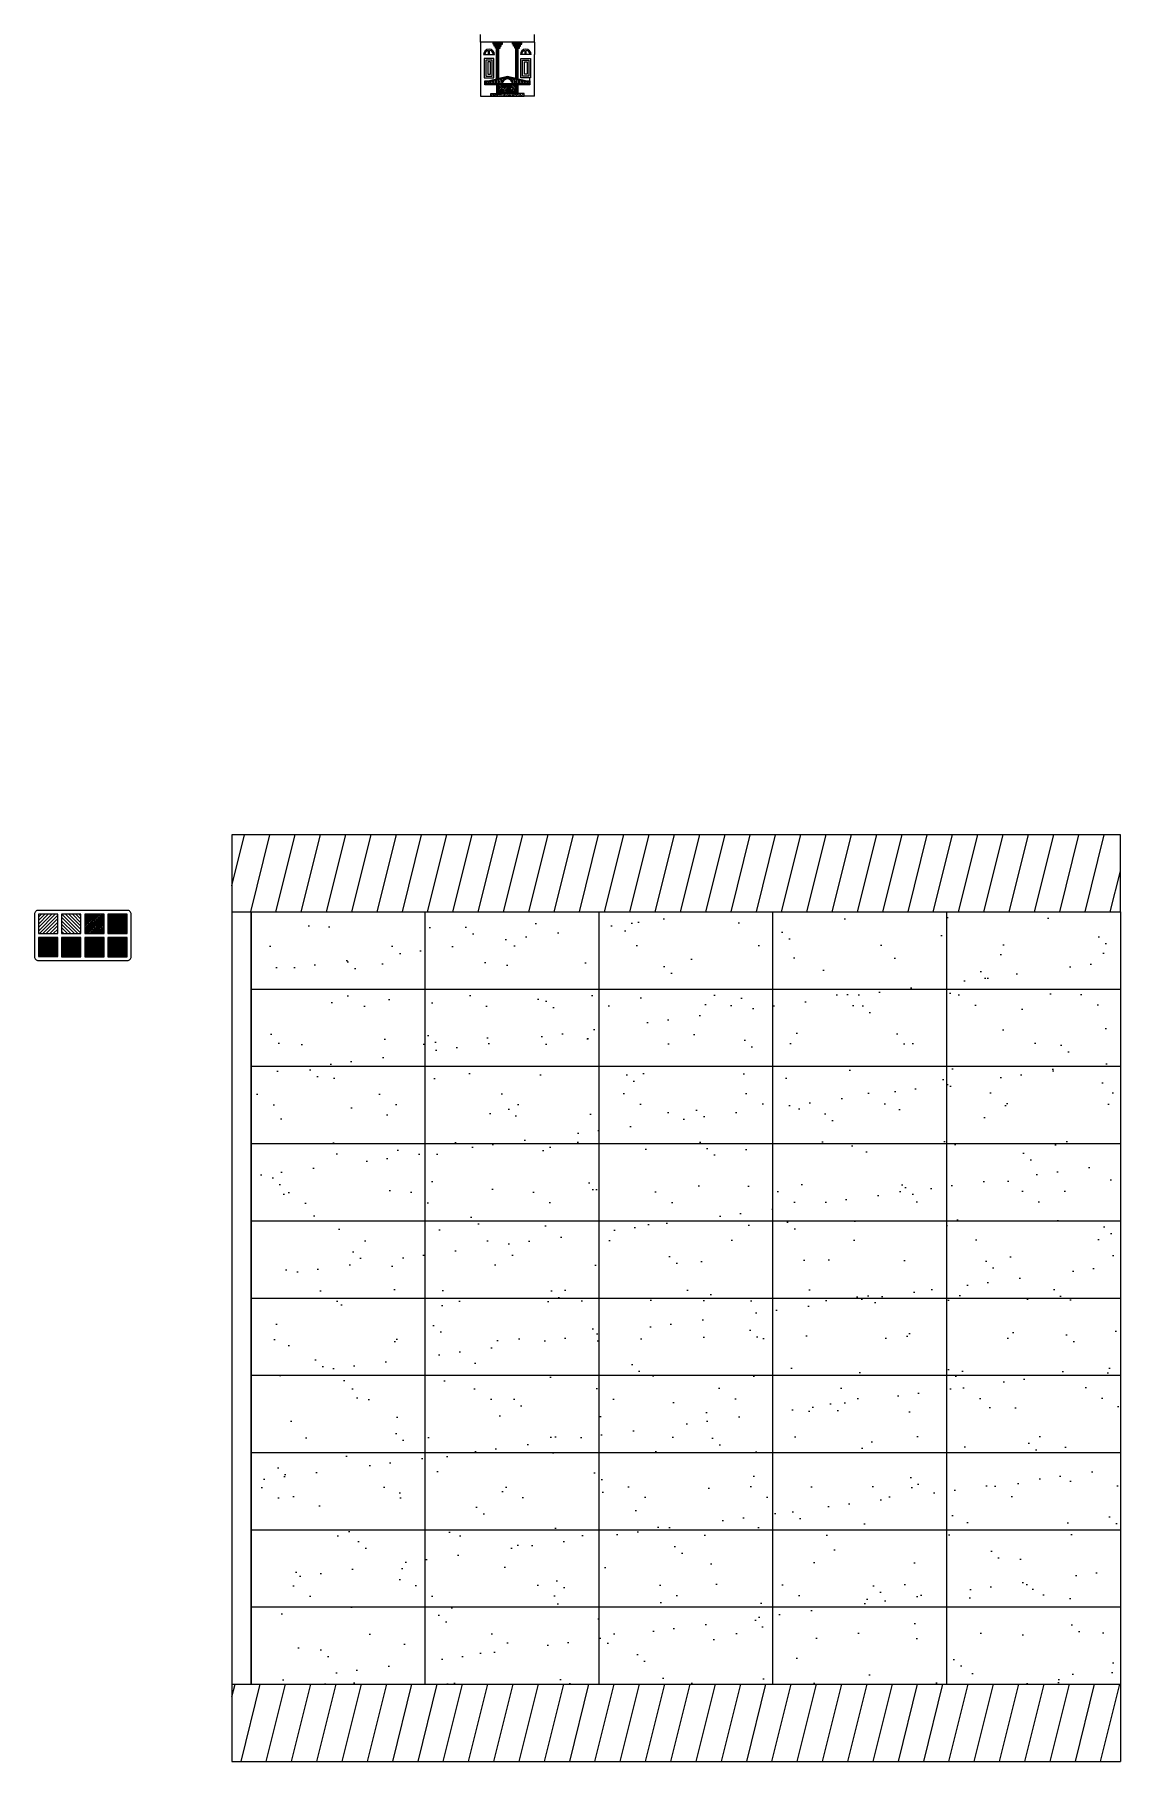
# Model space of a CAD drawing. Header units: millimetres. Extents: x 1527 to 4338, y 132 to 4604.
import ezdxf

# ---------------------------------------------------------------- set-up
doc = ezdxf.new("R2010")
doc.units = ezdxf.units.MM

msp = doc.modelspace()

# ---------------------------------------------------------------- hatches: boundary and pattern name
h = msp.add_hatch(color=256)
h.dxf.hatch_style = 1
h.set_gradient(color1=(0, 0, 255), color2=(255, 255, 0), rotation=90)
h.paths.add_polyline_path([(2738.2, 4584.1), (2714.2, 4584.1), (2714.2, 4579.1), (2717.2, 4579.1), (2735.2, 4579.1), (2738.2, 4579.1)])
h = msp.add_hatch(color=256)
h.dxf.hatch_style = 1
h.set_gradient(color1=(0, 0, 255), color2=(255, 255, 0), rotation=90)
h.paths.add_polyline_path([(2735.2, 4579.1), (2717.2, 4579.1), (2717.2, 4574.1), (2720.2, 4574.1), (2732.2, 4574.1), (2735.2, 4574.1)])
h = msp.add_hatch(color=256)
h.dxf.hatch_style = 1
h.set_gradient(color1=(0, 0, 255), color2=(255, 255, 0), rotation=90)
h.paths.add_polyline_path([(2732.2, 4574.1), (2720.2, 4574.1), (2720.2, 4569.1), (2723.2, 4569.1), (2729.2, 4569.1), (2732.2, 4569.1)])
h = msp.add_hatch(color=256)
h.dxf.hatch_style = 1
h.set_gradient(color1=(0, 0, 255), color2=(255, 255, 0), rotation=90)
h.paths.add_polyline_path([(2764.2, 4584.1), (2788.2, 4584.1), (2788.2, 4579.1), (2785.2, 4579.1), (2767.2, 4579.1), (2764.2, 4579.1)])
h = msp.add_hatch(color=256)
h.dxf.hatch_style = 1
h.set_gradient(color1=(0, 0, 255), color2=(255, 255, 0), rotation=90)
h.paths.add_polyline_path([(2767.2, 4579.1), (2785.2, 4579.1), (2785.2, 4574.1), (2782.2, 4574.1), (2770.2, 4574.1), (2767.2, 4574.1)])
h = msp.add_hatch(color=256)
h.dxf.hatch_style = 1
h.set_gradient(color1=(0, 0, 255), color2=(255, 255, 0), rotation=90)
h.paths.add_polyline_path([(2770.2, 4574.1), (2782.2, 4574.1), (2782.2, 4569.1), (2779.2, 4569.1), (2773.2, 4569.1), (2770.2, 4569.1)])
h = msp.add_hatch()
h.set_pattern_fill('BRSTONE', scale=0.5, angle=90)
h.paths.add_polyline_path([(2766.2, 4476.1), (2779.2, 4476.1), (2807.2, 4476.1), (2807.2, 4482.1), (2800.9, 4482.1), (2751.2, 4494.1), (2701.4, 4482.1), (2695.2, 4482.1), (2695.2, 4476.1), (2723.2, 4476.1), (2736.2, 4476.1, -1)])
h = msp.add_hatch()
h.set_pattern_fill('ANSI31')
h.paths.add_polyline_path([(2751.2, 4474.1), (2729.2, 4474.1), (2729.2, 4451.1), (2751.2, 4451.1)])
h.paths.add_polyline_path([(2743.2, 4464.6, -1), (2737.2, 4464.6, -1)], flags=16)
h = msp.add_hatch()
h.set_pattern_fill('ANSI31', angle=90)
h.paths.add_polyline_path([(2773.2, 4474.1), (2751.2, 4474.1), (2751.2, 4451.1), (2773.2, 4451.1)])
h.paths.add_polyline_path([(2765.2, 4464.6, -1), (2759.2, 4464.6, -1)], flags=16)
h = msp.add_hatch()
h.set_pattern_fill('AR-SAND', scale=0.1)
h.paths.add_polyline_path([(2794.2, 4451.1), (2779.2, 4451.1), (2723.2, 4451.1), (2708.2, 4451.1), (2708.2, 4444.1), (2794.2, 4444.1)])
h = msp.add_hatch()
h.set_pattern_fill('ANSI31', scale=20, angle=31)
h.paths.add_polyline_path([(2038, 2332), (4338, 2332), (4338, 2532), (2038, 2532)])
h = msp.add_hatch()
h.set_pattern_fill('ANSI31', color=256, scale=2)
h.paths.add_polyline_path([(1587.2, 2326.1), (1537.2, 2326.1), (1537.2, 2276.1), (1587.2, 2276.1)])
h = msp.add_hatch()
h.set_pattern_fill('ANSI31', color=256, scale=2, angle=90)
h.paths.add_polyline_path([(1647.2, 2326.1), (1597.2, 2326.1), (1597.2, 2276.1), (1647.2, 2276.1)])
h = msp.add_hatch()
h.set_pattern_fill('ANSI38', color=256)
h.paths.add_polyline_path([(1707.2, 2326.1), (1657.2, 2326.1), (1657.2, 2276.1), (1707.2, 2276.1)])
h = msp.add_hatch()
h.set_pattern_fill('DOLMIT', color=256, scale=0.3)
h.paths.add_polyline_path([(1767.2, 2326.1), (1717.2, 2326.1), (1717.2, 2276.1), (1767.2, 2276.1)])
h = msp.add_hatch()
h.set_pattern_fill('_USER', scale=200, pattern_type=0)
h.set_pattern_definition([(0, (2088.04, 332.02), (0, 200), [])])
h.paths.add_polyline_path([(4338, 2332), (2088, 2332), (2088, 332), (4338, 332)])
h = msp.add_hatch()
h.set_pattern_fill('_USER', scale=450, angle=90, pattern_type=0)
h.set_pattern_definition([(90, (2088.04, 332), (-450, 3e-14), [])])
h.paths.add_polyline_path([(4338, 2332), (2088, 2332), (2088, 332), (4338, 332)])
h = msp.add_hatch()
h.set_pattern_fill('AR-SAND', scale=4)
h.set_pattern_definition([(37.5, (2088.04, 332.02), (-6.4, 195.765), [0, -154.432, 0, -172.72, 0, -165.1]), (7.5, (2088.04, 332.02), (179.81, 286.73), [0, -83.312, 0, -139.192, 0, -53.34]), (327.5, (1963.07, 332.02), (316.397, 0.575), [0, -50.8, 0, -182.88, 0, -238.76]), (317.5, (1963.07, 332.02), (305.423, 89.172), [0, -25.4, 0, -119.888, 0, -137.16])])
h.paths.add_polyline_path([(4338, 2332), (2088, 2332), (2088, 332), (4338, 332)])
at = {"true_color": 0x000000}
h = msp.add_hatch(color=18, dxfattribs=at)
h.dxf.hatch_style = 1
h.paths.add_polyline_path([(1587.2, 2266.2), (1537.2, 2266.2), (1537.2, 2216.2), (1587.2, 2216.2)])
h = msp.add_hatch(color=18, dxfattribs=at)
h.dxf.hatch_style = 1
h.paths.add_polyline_path([(1647.2, 2266.1), (1597.2, 2266.1), (1597.2, 2216.1), (1647.2, 2216.1)])
h.paths.add_polyline_path([(1634.7, 2253.6), (1634.7, 2228.6), (1609.7, 2228.6), (1609.7, 2253.6)], flags=16)
h = msp.add_hatch(color=7)
h.dxf.hatch_style = 1
h.paths.add_polyline_path([(1634.7, 2253.6), (1609.7, 2253.6), (1609.7, 2228.6), (1634.7, 2228.6)])
h = msp.add_hatch(color=18, dxfattribs=at)
h.dxf.hatch_style = 1
h.paths.add_polyline_path([(1707.2, 2266.1), (1657.2, 2266.1), (1657.2, 2216.1), (1707.2, 2216.1)])
h.paths.add_polyline_path([(1694.7, 2253.6), (1694.7, 2228.6), (1669.7, 2228.6), (1669.7, 2253.6)], flags=16)
h = msp.add_hatch(color=7)
h.dxf.hatch_style = 1
h.paths.add_polyline_path([(1694.7, 2253.6), (1669.7, 2253.6), (1669.7, 2228.6), (1694.7, 2228.6)])
h = msp.add_hatch(color=18, dxfattribs=at)
h.dxf.hatch_style = 1
h.paths.add_polyline_path([(1767.2, 2266.1), (1717.2, 2266.1), (1717.2, 2216.1), (1767.2, 2216.1)])
h = msp.add_hatch()
h.set_pattern_fill('ANSI31', scale=20, angle=31)
h.paths.add_polyline_path([(4338, 332), (2038, 332), (2038, 132), (4338, 132)])

# ---------------------------------------------------------------- linework, layer by layer
for p, q in [((2681.2, 4584.1), (2681.2, 4604.1)), ((2821.2, 4584.1), (2681.2, 4584.1)), ((2681.2, 4584.1), (2681.2, 4444.1)), ((2702.2, 4552.1), (2702.2, 4563)), ((2705.2, 4552.1), (2705.2, 4563)), ((2714.2, 4579.1), (2714.2, 4584.1)), ((2717.2, 4579.1), (2714.2, 4579.1)), ((2717.2, 4574.1), (2717.2, 4579.1)), ((2735.2, 4579.1), (2717.2, 4579.1)), ((2720.2, 4574.1), (2717.2, 4574.1)), ((2720.2, 4569.1), (2720.2, 4574.1)), ((2732.2, 4574.1), (2720.2, 4574.1)), ((2723.2, 4569.1), (2720.2, 4569.1)), ((2729.2, 4569.1), (2723.2, 4569.1)), ((2729.2, 4569.1), (2732.2, 4569.1)), ((2732.2, 4569.1), (2732.2, 4574.1)), ((2732.2, 4574.1), (2735.2, 4574.1)), ((2735.2, 4574.1), (2735.2, 4579.1)), ((2735.2, 4579.1), (2738.2, 4579.1)), ((2738.2, 4579.1), (2738.2, 4584.1)), ((2764.2, 4579.1), (2764.2, 4584.1)), ((2767.2, 4579.1), (2764.2, 4579.1)), ((2767.2, 4574.1), (2767.2, 4579.1)), ((2767.2, 4579.1), (2785.2, 4579.1)), ((2770.2, 4574.1), (2767.2, 4574.1)), ((2770.2, 4569.1), (2770.2, 4574.1)), ((2770.2, 4574.1), (2782.2, 4574.1)), ((2773.2, 4569.1), (2770.2, 4569.1)), ((2773.2, 4569.1), (2779.2, 4569.1)), ((2779.2, 4569.1), (2782.2, 4569.1)), ((2782.2, 4569.1), (2782.2, 4574.1)), ((2782.2, 4574.1), (2785.2, 4574.1)), ((2785.2, 4574.1), (2785.2, 4579.1)), ((2785.2, 4579.1), (2788.2, 4579.1)), ((2788.2, 4579.1), (2788.2, 4584.1)), ((2797.2, 4552.1), (2797.2, 4563)), ((2800.2, 4552.1), (2800.2, 4563)), ((2821.2, 4584.1), (2821.2, 4604.1)), ((2821.2, 4584.1), (2821.2, 4552.1)), ((2689.7, 4552.1), (2717.7, 4552.1)), ((2812.7, 4552.1), (2784.7, 4552.1)), ((2821.2, 4542.1), (2821.2, 4552.1)), ((2821.2, 4492.1), (2821.2, 4542.1)), ((2723.2, 4474.1), (2723.2, 4451.1)), ((2751.2, 4474.1), (2723.2, 4474.1)), ((2726.2, 4474.1), (2726.2, 4451.1)), ((2729.2, 4474.1), (2729.2, 4451.1)), ((2751.2, 4451.1), (2751.2, 4474.1)), ((2751.2, 4474.1), (2779.2, 4474.1)), ((2773.2, 4451.1), (2773.2, 4474.1)), ((2776.2, 4451.1), (2776.2, 4474.1)), ((2779.2, 4451.1), (2779.2, 4474.1)), ((2809.2, 4484.1), (2809.2, 4492.1)), ((2821.2, 4444.1), (2821.2, 4492.1)), ((2681.2, 4444.1), (2708.2, 4444.1)), ((2708.2, 4444.1), (2708.2, 4451.1)), ((2708.2, 4451.1), (2723.2, 4451.1)), ((2708.2, 4444.1), (2794.2, 4444.1)), ((2723.2, 4451.1), (2779.2, 4451.1)), ((2794.2, 4451.1), (2779.2, 4451.1)), ((2794.2, 4444.1), (2794.2, 4451.1)), ((2821.2, 4444.1), (2794.2, 4444.1)), ((2038, 2332), (2038, 132)), ((2088, 2332), (2088, 332)), ((4338, 2332), (4338, 332)), ((2038, 332), (4338, 332)), ((4338, 332), (4338, 132)), ((2038, 132), (4338, 132))]:
    msp.add_line(p, q)
for points in [[(2723.2, 4489.4), (2723.2, 4518.1), (2723.2, 4542.2), (2723.2, 4569.1)], [(2726.2, 4490.1), (2726.2, 4518.9), (2726.2, 4548.3), (2726.2, 4569.1)], [(2729.2, 4490.8), (2729.2, 4539.5), (2729.2, 4569.1)], [(2773.2, 4490.8), (2773.2, 4539.5), (2773.2, 4569.1)], [(2776.2, 4490.1), (2776.2, 4518.9), (2776.2, 4548.3), (2776.2, 4569.1)], [(2779.2, 4489.4), (2779.2, 4518.1), (2779.2, 4542.2), (2779.2, 4569.1)]]:
    msp.add_lwpolyline(points)
for points in [[(2716.2, 4492.1), (2716.2, 4542.1), (2691.2, 4542.1), (2691.2, 4492.1)], [(2711.7, 4496.6), (2711.7, 4537.6), (2695.7, 4537.6), (2695.7, 4496.6)], [(2707.2, 4501.1), (2707.2, 4533.1), (2700.2, 4533.1), (2700.2, 4501.1)], [(2786.2, 4492.1), (2786.2, 4542.1), (2811.2, 4542.1), (2811.2, 4492.1)], [(2790.7, 4496.6), (2790.7, 4537.6), (2806.7, 4537.6), (2806.7, 4496.6)], [(2795.2, 4501.1), (2795.2, 4533.1), (2802.2, 4533.1), (2802.2, 4501.1)], [(2723.2, 4474.1), (2693.2, 4474.1), (2693.2, 4484.1), (2701.2, 4484.1), (2751.2, 4496.1), (2801.2, 4484.1), (2809.2, 4484.1), (2809.2, 4474.1), (2779.2, 4474.1)], [(2723.2, 4476.1), (2695.2, 4476.1), (2695.2, 4482.1), (2701.4, 4482.1), (2751.2, 4494.1), (2800.9, 4482.1), (2807.2, 4482.1), (2807.2, 4476.1), (2779.2, 4476.1)], [(2038, 2332), (4338, 2332), (4338, 2532), (2038, 2532)], [(1537.2, 2276.1), (1587.2, 2276.1), (1587.2, 2326.1), (1537.2, 2326.1)], [(1597.2, 2276.1), (1647.2, 2276.1), (1647.2, 2326.1), (1597.2, 2326.1)], [(1657.2, 2276.1), (1707.2, 2276.1), (1707.2, 2326.1), (1657.2, 2326.1)], [(1717.2, 2276.1), (1767.2, 2276.1), (1767.2, 2326.1), (1717.2, 2326.1)], [(1537.2, 2216.2), (1587.2, 2216.2), (1587.2, 2266.2), (1537.2, 2266.2)], [(1597.2, 2216.1), (1647.2, 2216.1), (1647.2, 2266.1), (1597.2, 2266.1)], [(1609.7, 2228.6), (1634.7, 2228.6), (1634.7, 2253.6), (1609.7, 2253.6)], [(1657.2, 2216.1), (1707.2, 2216.1), (1707.2, 2266.1), (1657.2, 2266.1)], [(1669.7, 2228.6), (1694.7, 2228.6), (1694.7, 2253.6), (1669.7, 2253.6)], [(1717.2, 2216.1), (1767.2, 2216.1), (1767.2, 2266.1), (1717.2, 2266.1)]]:
    msp.add_lwpolyline(points, close=True)
msp.add_lwpolyline([(1537.2, 2206.1), (1767.2, 2206.1, 0.414214), (1777.2, 2216.1), (1777.2, 2326.1, 0.414214), (1767.2, 2336.1), (1537.2, 2336.1, 0.414214), (1527.2, 2326.1), (1527.2, 2216.1, 0.414214)], format="xyb", close=True)
for centre in [(2740.2, 4464.6), (2762.2, 4464.6)]:
    msp.add_circle(centre, 3)
for centre, radius, start, end in [((2703.7, 4552.1), 14, 0, 180), ((2703.7, 4552.1), 11, 97.8375, 180), ((2703.7, 4552.1), 11, 0, 82.1625), ((2798.7, 4552.1), 14, 0, 180), ((2798.7, 4552.1), 11, 97.8375, 180), ((2798.7, 4552.1), 11, 0, 82.1625), ((2751.2, 4476.1), 15, 352.3377, 187.6623), ((2751.2, 4476.1), 13, 352.3377, 187.6623)]:
    msp.add_arc(centre, radius, start, end)

doc.saveas('drawing.dxf')
